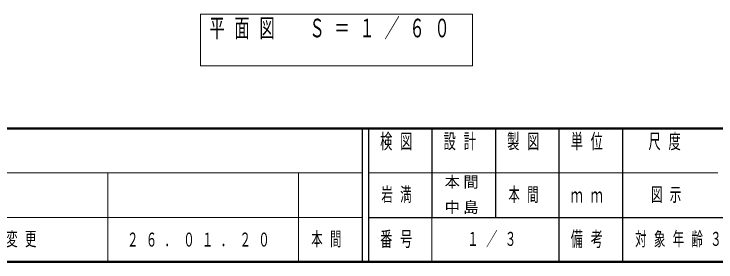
# Model space of a CAD drawing. Units: millimetres on the paper, scale 1:60. Extents: x -385 to 76, y -594 to 267.
# Drawn here: x -298.3 to -187.8, y 0 to 39 of the extents above; entities that cross this region are included whole.
import ezdxf

# ---------------------------------------------------------------- set-up
doc = ezdxf.new("R2010")
doc.units = ezdxf.units.MM
doc.layers.add('1_60', color=7, linetype='Continuous', lineweight=25)
doc.layers.add('NAKAMURA図枠', color=7, linetype='Continuous', lineweight=13)
doc.layers.add('図面情報', color=7, linetype='Continuous')
doc.styles.add('ＭＳ ゴシック', font='')
doc.styles.get('ＭＳ ゴシック').set_extended_font_data('MS Gothic')

msp = doc.modelspace()

# ---------------------------------------------------------------- linework, layer by layer
at = {"layer": '1_60', "lineweight": 13}
for p, q in [((-268.932, 39.002), (-268.932, 30.869)), ((-226.132, 39.002), (-268.932, 39.002)), ((-226.132, 30.869), (-226.132, 39.002)), ((-268.932, 30.869), (-226.132, 30.869))]:
    msp.add_line(p, q, dxfattribs=at)
at = {"layer": 'NAKAMURA図枠', "lineweight": 50}
for p, q in [((-385, 21), (0, 21)), ((-385, 0), (0, 0))]:
    msp.add_line(p, q, dxfattribs=at)
at = {"layer": 'NAKAMURA図枠', "color": 211, "lineweight": 25}
for p, q in [((-243.5, 21), (-243.5, 0)), ((-242.5, 21), (-242.5, 0)), ((-232.5, 21), (-232.5, 7)), ((-222.5, 21), (-222.5, 7)), ((-212.5, 21), (-212.5, 0)), ((-202.5, 21), (-202.5, 7)), ((-242.5, 7), (0, 7))]:
    msp.add_line(p, q, dxfattribs=at)
at = {"layer": 'NAKAMURA図枠'}
for p, q in [((-385, 14), (-243.5, 14)), ((-283.5, 14), (-283.5, 0)), ((-253.5, 14), (-253.5, 0)), ((-242.5, 14), (-187.5, 14)), ((-385, 7), (-243.5, 7)), ((-232.5, 7), (-232.5, 0))]:
    msp.add_line(p, q, dxfattribs=at)
at = {"layer": 'NAKAMURA図枠', "lineweight": 25}
msp.add_line((-202.5, 7), (-202.5, 0), dxfattribs=at)

# ---------------------------------------------------------------- texts
at = {"layer": '1_60', "insert": (-267.532, 38.269), "char_height": 2.933, "attachment_point": 1, "style": 'ＭＳ ゴシック'}
msp.add_mtext('\\T1.64;\\W0.6;平面図\u3000Ｓ＝１／６０', dxfattribs=at)
at = {"layer": 'NAKAMURA図枠', "color": 4, "char_height": 2.346, "style": 'ＭＳ ゴシック'}
for s, insert, attachment_point in [('\\T1.64;\\W0.6;検図', (-237.5, 20.167), 2), ('\\T1.64;\\W0.6;設計', (-227.5, 20.167), 2), ('\\T1.64;\\W0.6;製図', (-217.5, 20.167), 2), ('\\T1.64;\\W0.6;単位', (-207.5, 20.167), 2), ('\\T1.64;\\W0.6;尺度', (-195.25, 20.167), 2), ('\\T1.64;\\W0.6;ｍｍ', (-207.5, 10.5), 5), ('\\T1.64;\\W0.6;番号', (-237.5, 3.5), 5), ('\\T1.64;\\W0.6;備考', (-207.5, 3.5), 5)]:
    msp.add_mtext(s, dxfattribs=dict(at, insert=insert, attachment_point=attachment_point))
at = {"layer": '図面情報', "style": 'ＭＳ ゴシック'}
for s, insert, char_height, attachment_point in [('\\T1.23;本間', (-230.5, 12.5), 1.76, 4), ('\\T1.64;\\W0.6;岩満', (-237.5, 10.5), 2.199, 5), ('\\T1.64;\\W0.6;本間', (-217.5, 10.5), 2.199, 5), ('\\T1.64;\\W0.6;図示', (-198, 10.5), 2.199, 4), ('\\T1.23;中島', (-230.5, 8.5), 1.76, 4), ('\\T1.64;\\W0.6;Ｎｏ．２３数量変更／ＤＨ２００デッキを床板取外し式に変更', (-376.25, 3.5), 2.199, 4), ('\\T1.64;\\W0.6;２６．０１．２０', (-280.5, 3.5), 2.199, 4), ('\\T1.64;\\W0.6;本間', (-251.5, 3.5), 2.199, 4), ('\\T1.64;\\W0.6;１／３', (-222.5, 3.5), 2.199, 5), ('\\T1.64;\\W0.6;対象年齢３～６才', (-200.5, 3.5), 2.199, 4)]:
    msp.add_mtext(s, dxfattribs=dict(at, insert=insert, char_height=char_height, attachment_point=attachment_point))

doc.saveas('drawing.dxf')
